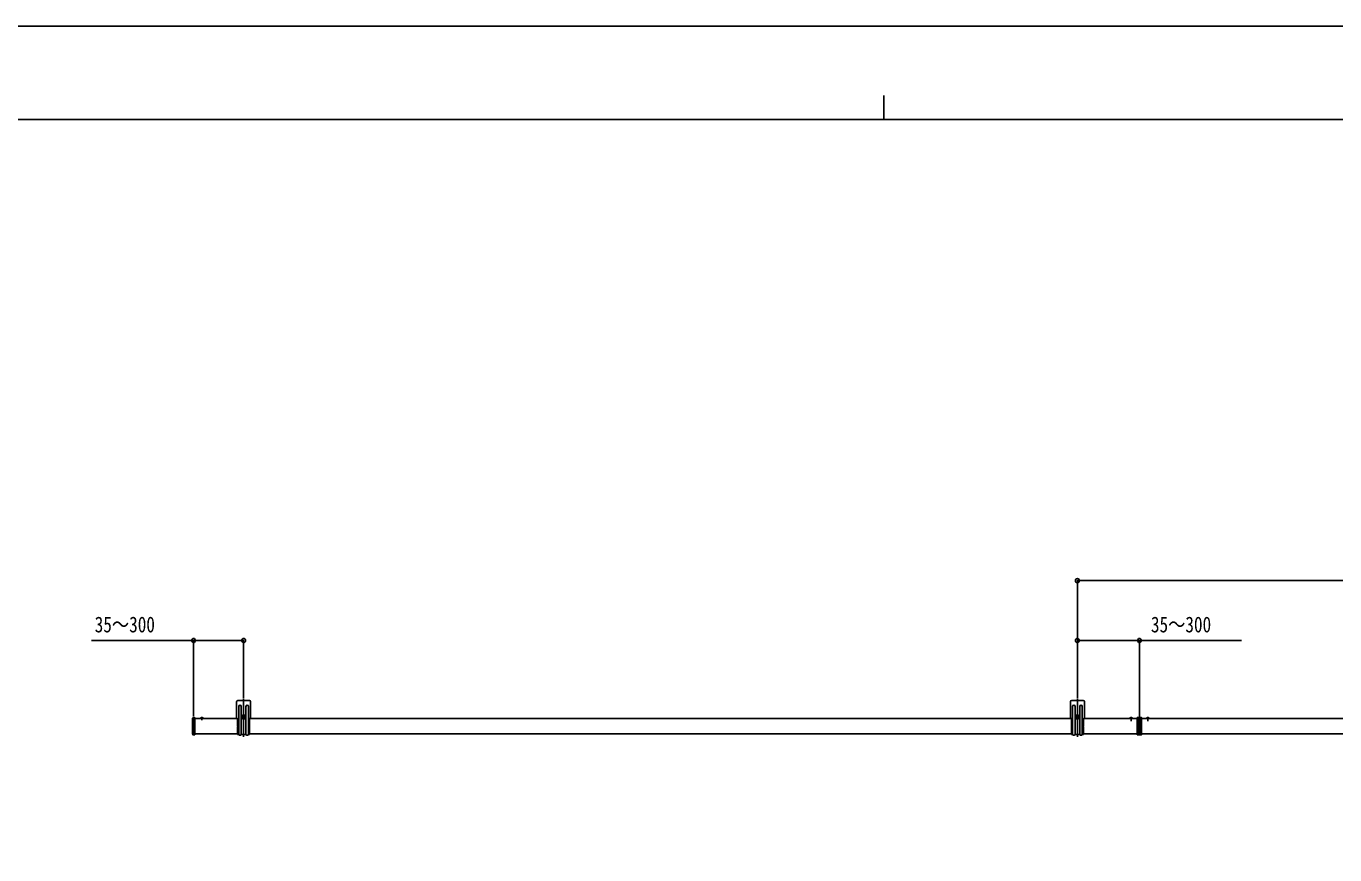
# Model space of a CAD drawing. Units: millimetres, scale not verified. Extents: x -4205 to 4205, y -2970 to 2970.
# Drawn here: x -1795 to 937, y 1241 to 2970 of the extents above; entities that cross this region are included whole.
import ezdxf
from ezdxf.enums import TextEntityAlignment as Align

# ---------------------------------------------------------------- set-up
doc = ezdxf.new("R2010")
doc.units = ezdxf.units.MM
doc.header["$LTSCALE"] = 12
for name, color, linetype in [('0-3_YKK_A1', 4, 'Continuous'), ('0-4_YKK_D', 6, 'Continuous'), ('0-5_YKK_ZWAK', 7, 'Continuous')]:
    doc.layers.add(name, color=color, linetype=linetype)
doc.styles.add('ＭＳ ゴシック', font='')
doc.styles.get('ＭＳ ゴシック').set_extended_font_data('MS Gothic')

msp = doc.modelspace()

# ---------------------------------------------------------------- linework, layer by layer
at = {"layer": '0-3_YKK_A1'}
for p, q in [((-1355.98, 1560.5), (-1355.98, 1527)), ((-1329.48, 1563), (-1353.48, 1563)), ((-1341.48, 1486.8), (-1341.48, 1565.63)), ((-1326.98, 1527), (-1326.98, 1560.5)), ((385.02, 1560.5), (385.02, 1527)), ((411.52, 1563), (387.52, 1563)), ((399.52, 1486.8), (399.52, 1565.63)), ((414.02, 1527), (414.02, 1560.5)), ((-1351.48, 1491.5), (-1351.48, 1550.2)), ((-1346.48, 1550.2), (-1346.48, 1491.5)), ((-1336.48, 1491.5), (-1336.48, 1550.2)), ((-1331.48, 1550.2), (-1331.48, 1491.5)), ((389.52, 1491.5), (389.52, 1550.2)), ((394.52, 1550.2), (394.52, 1491.5)), ((404.52, 1491.5), (404.52, 1550.2)), ((409.52, 1550.2), (409.52, 1491.5)), ((-1447.98, 1525.82), (-1447.98, 1492.18)), ((-1443.48, 1527.04), (-1447.04, 1526.82)), ((-1445.98, 1489.89), (-1445.98, 1528.22)), ((-1443.48, 1527.04), (-1443.48, 1490.96)), ((-1443.48, 1525), (-1353.98, 1525)), ((-1424.88, 1525), (-1432.08, 1525)), ((-1430.53, 1526.97), (-1429.63, 1525.15)), ((-1428.48, 1524.54), (-1429.63, 1525.15)), ((-1428.48, 1528.5), (-1428.48, 1521.93)), ((-1428.48, 1524.54), (-1427.34, 1525.15)), ((-1426.43, 1526.97), (-1427.34, 1525.15)), ((-1353.98, 1525), (-1355.98, 1527)), ((-1353.98, 1525), (-1353.98, 1524.71)), ((-1353.98, 1523.29), (-1353.98, 1509.71)), ((-1353.98, 1508.29), (-1353.98, 1491.5)), ((-1347.73, 1528.2), (-1335.23, 1528.2)), ((-1335.23, 1528.2), (-1347.73, 1528.2)), ((-1342.73, 1528.62), (-1343.56, 1528.62)), ((-1342.73, 1527.79), (-1343.56, 1527.79)), ((-1340.24, 1528.62), (-1339.41, 1528.62)), ((-1340.24, 1527.79), (-1339.41, 1527.79)), ((-1326.98, 1527), (-1328.98, 1525)), ((-1328.98, 1525), (387.02, 1525)), ((-1328.98, 1524.71), (-1328.98, 1525)), ((-1328.98, 1509.71), (-1328.98, 1523.29)), ((-1328.98, 1491.5), (-1328.98, 1508.29)), ((387.02, 1525), (385.02, 1527)), ((387.02, 1525), (387.02, 1524.71)), ((387.02, 1523.29), (387.02, 1509.71)), ((387.02, 1508.29), (387.02, 1491.5)), ((405.77, 1528.2), (393.27, 1528.2)), ((405.77, 1528.2), (393.27, 1528.2)), ((398.27, 1528.62), (397.44, 1528.62)), ((398.27, 1528.62), (397.44, 1528.62)), ((400.76, 1527.79), (401.59, 1527.79)), ((400.76, 1527.79), (401.59, 1527.79)), ((414.02, 1527), (412.02, 1525)), ((524.52, 1525), (412.02, 1525)), ((412.02, 1524.71), (412.02, 1525)), ((412.02, 1509.71), (412.02, 1523.29)), ((412.02, 1491.5), (412.02, 1508.29)), ((507.92, 1525), (515.12, 1525)), ((509.47, 1526.97), (510.37, 1525.15)), ((511.52, 1524.54), (510.37, 1525.15)), ((511.52, 1528.5), (511.52, 1519.35)), ((511.52, 1524.54), (512.66, 1525.15)), ((513.57, 1526.97), (512.66, 1525.15)), ((524.52, 1526.79), (524.52, 1525.99)), ((524.52, 1525), (526.52, 1525)), ((529.02, 1527.25), (524.71, 1526.99)), ((526.52, 1493), (526.52, 1525)), ((529.02, 1526.25), (529.02, 1491.75)), ((531.52, 1493), (531.52, 1525)), ((531.52, 1525), (533.52, 1525)), ((533.52, 1526.79), (533.52, 1525.99)), ((533.52, 1525.99), (533.52, 1492.01)), ((2387.02, 1525), (533.52, 1525)), ((542.92, 1525), (550.12, 1525)), ((544.47, 1526.97), (545.37, 1525.15)), ((546.52, 1524.54), (545.37, 1525.15)), ((546.52, 1528.5), (546.52, 1519.35)), ((546.52, 1524.54), (547.66, 1525.15)), ((548.57, 1526.97), (547.66, 1525.15)), ((-1443.48, 1490.96), (-1447.04, 1491.18)), ((-1353.98, 1493), (-1443.48, 1493)), ((-1353.98, 1491.5), (-1351.48, 1491.5)), ((-1347.48, 1490.5), (-1350.48, 1490.5)), ((-1346.48, 1491.5), (-1336.48, 1491.5)), ((-1335.48, 1490.5), (-1332.48, 1490.5)), ((-1331.48, 1491.5), (-1328.98, 1491.5)), ((387.02, 1493), (-1328.98, 1493)), ((387.02, 1491.5), (389.52, 1491.5)), ((393.52, 1490.5), (390.52, 1490.5)), ((394.52, 1491.5), (404.52, 1491.5)), ((405.52, 1490.5), (408.52, 1490.5)), ((409.52, 1491.5), (412.02, 1491.5)), ((412.02, 1493), (524.52, 1493)), ((524.52, 1493), (526.52, 1493)), ((524.71, 1491.01), (529.02, 1490.75)), ((529.02, 1490.75), (529.02, 1491.75)), ((533.33, 1491.01), (529.02, 1490.75)), ((531.52, 1493), (533.52, 1493)), ((533.52, 1493), (2387.02, 1493)), ((533.52, 1492.01), (533.52, 1491.21))]:
    msp.add_line(p, q, dxfattribs=at)
for points in [[(-1341.9, 1529.45), (-1341.9, 1530.28), (-1341.07, 1530.28), (-1341.07, 1529.45)], [(-1341.07, 1529.45), (-1341.07, 1530.28), (-1341.9, 1530.28), (-1341.9, 1529.45)], [(399.93, 1529.45), (399.93, 1530.28), (399.1, 1530.28), (399.1, 1529.45)], [(399.93, 1529.45), (399.93, 1530.28), (399.1, 1530.28), (399.1, 1529.45)], [(-1343.56, 1527.79), (-1343.56, 1528.62), (-1342.73, 1528.62)], [(-1343.56, 1528.62), (-1343.56, 1527.79), (-1342.73, 1527.79)], [(-1341.07, 1526.96), (-1341.07, 1526.13), (-1341.9, 1526.13), (-1341.9, 1526.96)], [(-1341.9, 1526.96), (-1341.9, 1526.13), (-1341.07, 1526.13), (-1341.07, 1526.96)], [(-1339.41, 1528.62), (-1339.41, 1527.79), (-1340.24, 1527.79)], [(-1339.41, 1527.79), (-1339.41, 1528.62), (-1340.24, 1528.62)], [(397.44, 1528.62), (397.44, 1527.79), (398.27, 1527.79)], [(397.44, 1528.62), (397.44, 1527.79), (398.27, 1527.79)], [(399.1, 1526.96), (399.1, 1526.13), (399.93, 1526.13), (399.93, 1526.96)], [(399.1, 1526.96), (399.1, 1526.13), (399.93, 1526.13), (399.93, 1526.96)], [(401.59, 1527.79), (401.59, 1528.62), (400.76, 1528.62)], [(401.59, 1527.79), (401.59, 1528.62), (400.76, 1528.62)], [(524.52, 1525.99), (524.52, 1492.01), (524.52, 1491.21)], [(529.02, 1526.25), (529.02, 1527.25), (533.33, 1526.99)]]:
    msp.add_lwpolyline(points, dxfattribs=at)
for centre in [(-1341.48, 1528.2), (-1341.48, 1528.2), (399.52, 1528.2), (399.52, 1528.2)]:
    msp.add_circle(centre, 4.25, dxfattribs=at)
for centre, radius, start, end in [((-1353.48, 1560.5), 2.5, 90, 180), ((-1329.48, 1560.5), 2.5, 0, 90), ((387.52, 1560.5), 2.5, 90, 180), ((411.52, 1560.5), 2.5, 0, 90), ((-1348.98, 1550.2), 2.5, 0, 180), ((-1333.98, 1550.2), 2.5, 0, 180), ((392.02, 1550.2), 2.5, 0, 180), ((407.02, 1550.2), 2.5, 0, 180), ((-1446.98, 1525.82), 1, 93.5, 180), ((-1432.08, 1525.15), 0.154, 152.71904, 270), ((-1428.48, 1523.3), 4.2, 27.28096, 152.71904), ((-1424.88, 1525.15), 0.154, 270, 27.28096), ((-1354.68, 1524), 1, 314.427, 45.573), ((-1354.68, 1509), 1, 314.427, 45.573), ((-1342.73, 1529.45), 0.83, 270, 0), ((-1342.73, 1529.45), 0.83, 270, 0), ((-1342.73, 1526.96), 0.83, 0, 90), ((-1342.73, 1526.96), 0.83, 0, 90), ((-1340.24, 1529.45), 0.83, 180, 270), ((-1340.24, 1529.45), 0.83, 180, 270), ((-1340.24, 1526.96), 0.83, 90, 180), ((-1340.24, 1526.96), 0.83, 90, 180), ((-1328.28, 1524), 1, 134.427, 225.573), ((-1328.28, 1509), 1, 134.427, 225.573), ((386.32, 1524), 1, 314.427, 45.573), ((386.32, 1509), 1, 314.427, 45.573), ((398.27, 1529.45), 0.83, 270, 0), ((398.27, 1529.45), 0.83, 270, 0), ((398.27, 1526.96), 0.83, 0, 90), ((398.27, 1526.96), 0.83, 0, 90), ((400.76, 1529.45), 0.83, 180, 270), ((400.76, 1529.45), 0.83, 180, 270), ((400.76, 1526.96), 0.83, 90, 180), ((400.76, 1526.96), 0.83, 90, 180), ((412.72, 1524), 1, 134.427, 225.573), ((412.72, 1509), 1, 134.427, 225.573), ((507.92, 1525.15), 0.154, 152.71904, 270), ((511.52, 1523.3), 4.2, 27.28096, 152.71904), ((515.12, 1525.15), 0.154, 270, 27.28096), ((524.72, 1526.79), 0.2, 93.5, 180), ((533.32, 1526.79), 0.2, 0, 86.5), ((542.92, 1525.15), 0.154, 152.71904, 270), ((546.52, 1523.3), 4.2, 27.28096, 152.71904), ((550.12, 1525.15), 0.154, 270, 27.28096), ((-1446.98, 1492.18), 1, 180, 266.5), ((-1350.48, 1491.5), 1, 180, 270), ((-1347.48, 1491.5), 1, 270, 0), ((-1335.48, 1491.5), 1, 180, 270), ((-1332.48, 1491.5), 1, 270, 0), ((390.52, 1491.5), 1, 180, 270), ((393.52, 1491.5), 1, 270, 0), ((405.52, 1491.5), 1, 180, 270), ((408.52, 1491.5), 1, 270, 0), ((524.72, 1491.21), 0.2, 180, 266.5), ((533.32, 1491.21), 0.2, 273.5, 0)]:
    msp.add_arc(centre, radius, start, end, dxfattribs=at)
at = {"layer": '0-4_YKK_D'}
for p, q in [((399.52, 1566.63), (399.52, 1814)), ((399.52, 1813), (2399.52, 1813)), ((-1445.98, 1529.22), (-1445.98, 1689)), ((-1341.48, 1566.71), (-1341.48, 1689)), ((399.52, 1566.63), (399.52, 1689)), ((529.02, 1528.25), (529.02, 1689))]:
    msp.add_line(p, q, dxfattribs=at)
for points in [[(-1341.48, 1688), (-1445.98, 1688), (-1659.38, 1688)], [(399.52, 1688), (529.02, 1688), (742.42, 1688)]]:
    msp.add_lwpolyline(points, dxfattribs=at)
for centre in [(399.52, 1813), (-1445.98, 1688), (-1341.48, 1688), (399.52, 1688), (529.02, 1688)]:
    msp.add_circle(centre, 4.25, dxfattribs=at)
at = {"layer": '0-5_YKK_ZWAK'}
for p, q in [((-4.98, 2825), (-4.98, 2775)), ((3895.02, 2775), (-3904.98, 2775))]:
    msp.add_line(p, q, dxfattribs=at)
msp.add_lwpolyline([(-4205, -2970), (4205, -2970), (4205, 2970), (-4205, 2970)], close=True, dxfattribs=at)

# ---------------------------------------------------------------- texts
at = {"layer": '0-4_YKK_D', "style": 'ＭＳ ゴシック', "width": 0.8}
for p in [(-1652.38, 1695), (553.02, 1695)]:
    msp.add_text('35～300', height=32.99, dxfattribs=at).set_placement(p, align=Align.BOTTOM_LEFT)

doc.saveas('drawing.dxf')
